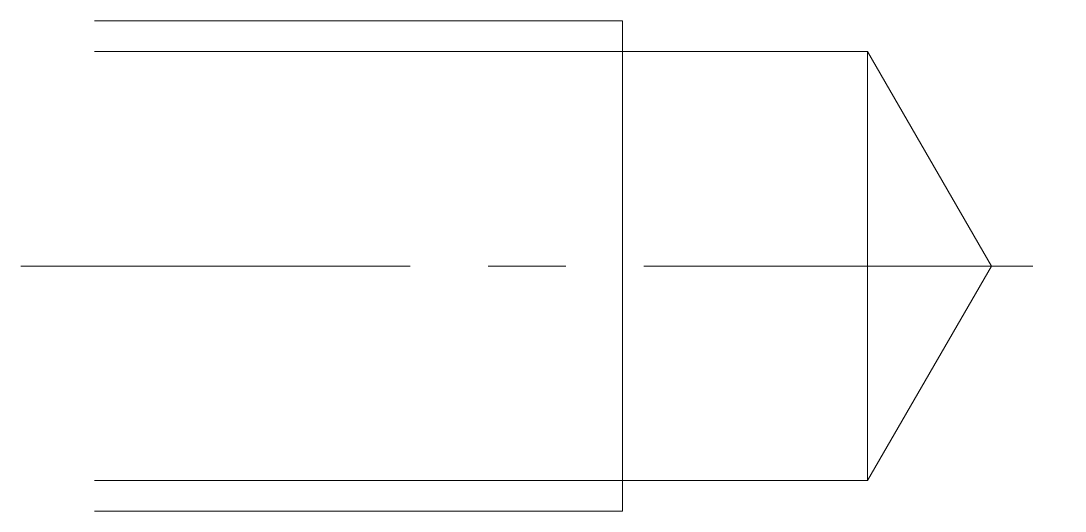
# Model space of a CAD drawing. Header units: millimetres. Extents: x -3 to 39.6, y -10 to 10.
import ezdxf

# ---------------------------------------------------------------- set-up
doc = ezdxf.new("R2010")
doc.units = ezdxf.units.MM
doc.header["$LTSCALE"] = 0.5
doc.linetypes.add('CENTER', pattern=[50.8, 31.75, -6.35, 6.35, -6.35])
doc.layers.get('0').update_dxf_attribs({"color": 9, "lineweight": 15})

msp = doc.modelspace()

# ---------------------------------------------------------------- linework, layer by layer
at = {"color": 5, "ltscale": 0.5}
for p, q in [((0, 10), (21.534, 10)), ((0, -10), (21.534, -10))]:
    msp.add_line(p, q, dxfattribs=at)
at = {"ltscale": 0.5}
for p, q in [((21.534, -10), (21.534, 10)), ((0, 8.75), (31.533, 8.75)), ((31.533, -8.75), (31.533, 8.75)), ((36.585, 0), (31.533, 8.75)), ((36.585, 0), (31.533, -8.75)), ((0, -8.75), (31.533, -8.75))]:
    msp.add_line(p, q, dxfattribs=at)
at = {"color": 1, "linetype": 'CENTER'}
msp.add_line((-3, 0), (39.585, 0), dxfattribs=at)

doc.saveas('drawing.dxf')
